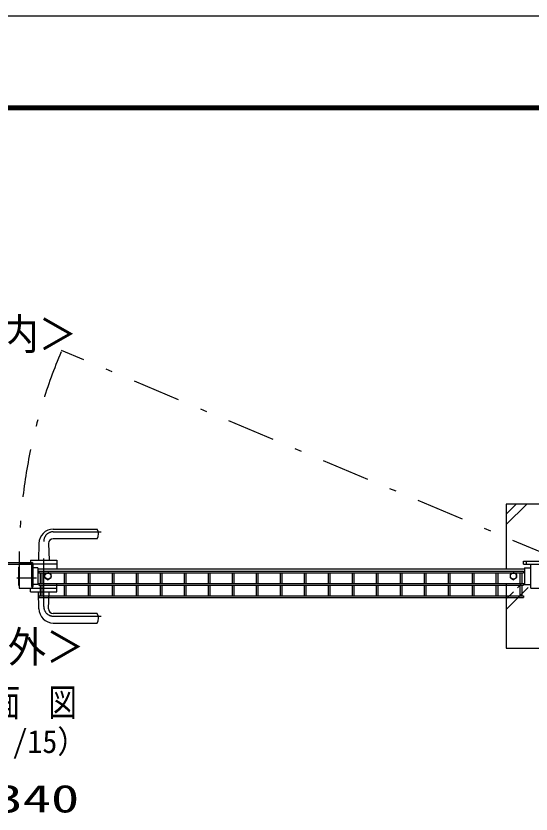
# Model space of a CAD drawing. Units: millimetres, scale not verified. Extents: x -4455 to 4455, y -3150 to 3150.
# Drawn here: x 1581 to 2654, y 1485 to 3150 of the extents above; entities that cross this region are included whole.
import ezdxf
from ezdxf.enums import TextEntityAlignment as Align

# ---------------------------------------------------------------- set-up
doc = ezdxf.new("R2010")
doc.units = ezdxf.units.MM
doc.header["$LTSCALE"] = 20
doc.linetypes.add('USER1', pattern=[10.7, 5, -2.5, 0.7, -2.5])
doc.linetypes.add('USER2', pattern=[0.375, 0.25, -0.125])
for name, color, linetype, lineweight in [('0-0_外形線', 7, 'Continuous', 25), ('0-1_寸法線', 4, 'Continuous', 25), ('0-2_0', 3, 'USER2', 25), ('0-4_扉横枠', 7, 'Continuous', 25), ('0-5_軸線', 2, 'USER1', 25), ('0-6_扉縦枠', 7, 'Continuous', 25), ('0-7_丁番', 3, 'Continuous', 25), ('0-9_ハッチング', 4, 'Continuous', 25), ('0-C_1', 7, 'Continuous', 25), ('0-F_NER', 30, 'Continuous', 25)]:
    doc.layers.add(name, color=color, linetype=linetype, lineweight=lineweight)
doc.styles.add('ＭＳ ゴシック', font='')
doc.styles.get('ＭＳ ゴシック').set_extended_font_data('MS Gothic')

msp = doc.modelspace()

# ---------------------------------------------------------------- linework, layer by layer
at = {"layer": '0-0_外形線'}
for p, q in [((2602.97, 2131.51), (2602.97, 1997.01)), ((2902.97, 2131.51), (2602.97, 2131.51)), ((1658.97, 2079.51), (1750.3, 2079.51)), ((1628.97, 2049.51), (1627.97, 2014.51)), ((1648.97, 2049.51), (1649.97, 2014.51)), ((1750.3, 2059.51), (1658.97, 2059.51)), ((1611.47, 2014.51), (1611.47, 2006.51)), ((1611.47, 2014.51), (1666.47, 2014.51)), ((1666.47, 2014.51), (1666.47, 1997.01)), ((1586.37, 2000.51), (1586.37, 1962.51)), ((1586.37, 2000.51), (1587.97, 2000.51)), ((1587.97, 2000.51), (1587.97, 1962.51)), ((1666.47, 2006.51), (1611.47, 2006.51)), ((1614.97, 1998.96), (1614.97, 2006.51)), ((1666.47, 1948.51), (1666.47, 1966.01)), ((2602.97, 1966.01), (2602.97, 1831.51)), ((1586.37, 1962.51), (1587.97, 1962.51)), ((1611.47, 1948.51), (1611.47, 1956.51)), ((1611.47, 1948.51), (1666.47, 1948.51)), ((1614.97, 1964.06), (1614.97, 1956.51)), ((1628.97, 1913.51), (1627.97, 1948.51)), ((1648.97, 1913.51), (1649.97, 1948.51)), ((1750.3, 1903.51), (1658.97, 1903.51)), ((1658.97, 1883.51), (1750.3, 1883.51)), ((2602.97, 1831.51), (2902.97, 1831.51))]:
    msp.add_line(p, q, dxfattribs=at)
for centre, radius, start, end in [((1658.97, 2049.51), 30, 90, 180), ((1732.97, 2069.51), 20, 330, 30), ((1658.97, 2049.51), 10, 90, 180), ((1658.97, 1913.51), 30, 180, 270), ((1658.97, 1913.51), 10, 180, 270), ((1732.97, 1893.51), 20, 330, 30)]:
    msp.add_arc(centre, radius, start, end, dxfattribs=at)
at = {"layer": '0-2_0', "linetype": 'Continuous'}
msp.add_lwpolyline([(-4455.1, 3150.06), (4454.9, 3150.06), (4454.9, -3149.94), (-4455.1, -3149.94)], close=True, dxfattribs=at)
at = {"layer": '0-2_0', "color": 7, "linetype": 'Continuous'}
for points in [[(-4155.1, 2962.56), (4154.9, 2962.56), (4154.9, -2962.44), (-4155.1, -2962.44)], [(-4153.22, 2960.68), (4153.03, 2960.68), (4153.03, -2960.57), (-4153.22, -2960.57)], [(-4151.35, 2958.81), (4151.15, 2958.81), (4151.15, -2958.69), (-4151.35, -2958.69)], [(-4149.47, 2956.93), (4149.28, 2956.93), (4149.28, -2956.82), (-4149.47, -2956.82)], [(-4147.6, 2955.06), (4147.4, 2955.06), (4147.4, -2954.94), (-4147.6, -2954.94)]]:
    msp.add_lwpolyline(points, close=True, dxfattribs=at)
at = {"layer": '0-4_扉横枠'}
for p, q in [((1626.97, 1998.96), (1613.97, 1998.96)), ((1626.97, 1998.96), (1626.97, 1964.06)), ((2640.97, 1998.96), (2653.97, 1998.96)), ((1626.97, 1997.01), (2640.97, 1997.01)), ((1641.48, 1985.26), (1647.97, 1989.01)), ((1641.48, 1977.76), (1641.48, 1985.26)), ((1654.47, 1985.26), (1647.97, 1989.01)), ((1654.47, 1977.76), (1654.47, 1985.26)), ((2611.53, 1985.26), (2618.02, 1989.01)), ((2611.53, 1977.76), (2611.53, 1985.26)), ((2624.52, 1985.26), (2618.02, 1989.01)), ((2624.52, 1977.76), (2624.52, 1985.26)), ((1626.97, 1966.01), (2640.97, 1966.01)), ((1641.48, 1977.76), (1647.97, 1974.01)), ((1654.47, 1977.76), (1647.97, 1974.01)), ((2611.53, 1977.76), (2618.02, 1974.01)), ((2624.52, 1977.76), (2618.02, 1974.01)), ((1626.97, 1964.06), (1613.97, 1964.06))]:
    msp.add_line(p, q, dxfattribs=at)
msp.add_lwpolyline([(2640.97, 1998.96), (2640.97, 1964.06), (2653.97, 1964.06)], dxfattribs=at)
for centre in [(1647.97, 1981.51), (2618.02, 1981.51)]:
    msp.add_circle(centre, 6.5, dxfattribs=at)
at = {"layer": '0-5_軸線'}
for p, q in [((1658.97, 2074.01), (1763.49, 2074.01)), ((1638.97, 1918.01), (1638.97, 2054.01)), ((1623.84, 1977.21), (1582.72, 1977.21)), ((1658.97, 1898.01), (1763.49, 1898.01))]:
    msp.add_line(p, q, dxfattribs=at)
for centre, start, end in [((1658.97, 2054.01), 90, 180), ((1658.97, 1918.01), 180, 270)]:
    msp.add_arc(centre, 20, start, end, dxfattribs=at)
at = {"layer": '0-6_扉縦枠'}
for p, q in [((1587.97, 2006.51), (1587.97, 1956.51)), ((1613.97, 2006.51), (1587.97, 2006.51)), ((1613.97, 2006.51), (1613.97, 1956.51)), ((2653.97, 1956.51), (2653.97, 2006.51)), ((1587.97, 1956.51), (1666.47, 1956.51)), ((2653.97, 1956.51), (2679.97, 1956.51))]:
    msp.add_line(p, q, dxfattribs=at)
at = {"layer": '0-7_丁番'}
for p, q in [((1537.17, 2009.71), (1613.97, 2009.71)), ((1537.17, 2006.51), (1613.97, 2006.51)), ((1613.97, 1959.71), (1613.97, 2006.51)), ((1617.17, 1959.71), (1617.17, 2006.51)), ((2638.97, 2006.51), (2638.97, 2012.51)), ((2638.97, 2012.51), (2698.88, 2012.51)), ((2638.97, 2006.51), (2706.76, 2006.51)), ((1613.97, 1959.71), (1617.17, 1959.71))]:
    msp.add_line(p, q, dxfattribs=at)
at = {"layer": '0-7_丁番', "color": 4}
msp.add_line((2644.97, 2006.51), (2644.97, 2012.53), dxfattribs=at)
at = {"layer": '0-7_丁番'}
msp.add_arc((1613.97, 2006.51), 3.2, 360, 90, dxfattribs=at)
at = {"layer": '0-9_ハッチング', "linetype": 'USER1'}
msp.add_line((2708.85, 2017.19), (1676.27, 2452.04), dxfattribs=at)
at = {"layer": '0-9_ハッチング'}
for p, q in [((2602.97, 2088.89), (2645.6, 2131.51)), ((2602.97, 2110.99), (2623.5, 2131.51)), ((2626.03, 1957.26), (2634.77, 1966.01)), ((2602.97, 1912.11), (2648.73, 1957.86)), ((2602.97, 1934.21), (2617.77, 1949.01))]:
    msp.add_line(p, q, dxfattribs=at)
at = {"layer": '0-9_ハッチング', "linetype": 'USER1'}
msp.add_arc((2701.4, 2017.37), 1113.48, 157.17436, 180.54955, dxfattribs=at)
at = {"layer": '0-F_NER'}
for p, q in [((1628.97, 1991.82), (2638.97, 1991.82)), ((1628.97, 1991.82), (1628.97, 1988.22)), ((1628.97, 1988.22), (2638.97, 1988.22)), ((1632.17, 1966.01), (1632.17, 1988.22)), ((1635.77, 1966.01), (1635.77, 1988.22)), ((1682.17, 1966.01), (1682.17, 1988.22)), ((1685.77, 1966.01), (1685.77, 1988.22)), ((1732.17, 1966.01), (1732.17, 1988.22)), ((1735.77, 1966.01), (1735.77, 1988.22)), ((1782.17, 1966.01), (1782.17, 1988.22)), ((1785.77, 1966.01), (1785.77, 1988.22)), ((1832.17, 1966.01), (1832.17, 1988.22)), ((1835.77, 1966.01), (1835.77, 1988.22)), ((1882.17, 1966.01), (1882.17, 1988.22)), ((1885.77, 1966.01), (1885.77, 1988.22)), ((1932.17, 1966.01), (1932.17, 1988.22)), ((1935.77, 1966.01), (1935.77, 1988.22)), ((1982.17, 1966.01), (1982.17, 1988.22)), ((1985.77, 1966.01), (1985.77, 1988.22)), ((2032.17, 1966.01), (2032.17, 1988.22)), ((2035.77, 1966.01), (2035.77, 1988.22)), ((2082.17, 1966.01), (2082.17, 1988.22)), ((2085.77, 1966.01), (2085.77, 1988.22)), ((2132.17, 1966.01), (2132.17, 1988.22)), ((2135.77, 1966.01), (2135.77, 1988.22)), ((2182.17, 1966.01), (2182.17, 1988.22)), ((2185.77, 1966.01), (2185.77, 1988.22)), ((2232.17, 1966.01), (2232.17, 1988.22)), ((2235.77, 1966.01), (2235.77, 1988.22)), ((2282.17, 1966.01), (2282.17, 1988.22)), ((2285.77, 1966.01), (2285.77, 1988.22)), ((2332.17, 1966.01), (2332.17, 1988.22)), ((2335.77, 1966.01), (2335.77, 1988.22)), ((2382.17, 1966.01), (2382.17, 1988.22)), ((2385.77, 1966.01), (2385.77, 1988.22)), ((2432.17, 1966.01), (2432.17, 1988.22)), ((2435.77, 1966.01), (2435.77, 1988.22)), ((2482.17, 1966.01), (2482.17, 1988.22)), ((2485.77, 1966.01), (2485.77, 1988.22)), ((2532.17, 1966.01), (2532.17, 1988.22)), ((2535.77, 1966.01), (2535.77, 1988.22)), ((2582.17, 1966.01), (2582.17, 1988.22)), ((2585.77, 1966.01), (2585.77, 1988.22)), ((2632.17, 1966.01), (2632.17, 1988.22)), ((2635.77, 1966.01), (2635.77, 1988.22)), ((2638.97, 1991.82), (2638.97, 1988.22)), ((1628.97, 1966.01), (1628.97, 1962.41)), ((1628.97, 1962.41), (2638.97, 1962.41)), ((1632.17, 1940.2), (1632.17, 1962.41)), ((1635.77, 1940.2), (1635.77, 1962.41)), ((1682.17, 1940.2), (1682.17, 1962.41)), ((1685.77, 1940.2), (1685.77, 1962.41)), ((1732.17, 1940.2), (1732.17, 1962.41)), ((1735.77, 1940.2), (1735.77, 1962.41)), ((1782.17, 1940.2), (1782.17, 1962.41)), ((1785.77, 1940.2), (1785.77, 1962.41)), ((1832.17, 1940.2), (1832.17, 1962.41)), ((1835.77, 1940.2), (1835.77, 1962.41)), ((1882.17, 1940.2), (1882.17, 1962.41)), ((1885.77, 1940.2), (1885.77, 1962.41)), ((1932.17, 1940.2), (1932.17, 1962.41)), ((1935.77, 1940.2), (1935.77, 1962.41)), ((1982.17, 1940.2), (1982.17, 1962.41)), ((1985.77, 1940.2), (1985.77, 1962.41)), ((2032.17, 1940.2), (2032.17, 1962.41)), ((2035.77, 1940.2), (2035.77, 1962.41)), ((2082.17, 1940.2), (2082.17, 1962.41)), ((2085.77, 1940.2), (2085.77, 1962.41)), ((2132.17, 1940.2), (2132.17, 1962.41)), ((2135.77, 1940.2), (2135.77, 1962.41)), ((2182.17, 1940.2), (2182.17, 1962.41)), ((2185.77, 1940.2), (2185.77, 1962.41)), ((2232.17, 1940.2), (2232.17, 1962.41)), ((2235.77, 1940.2), (2235.77, 1962.41)), ((2282.17, 1940.2), (2282.17, 1962.41)), ((2285.77, 1940.2), (2285.77, 1962.41)), ((2332.17, 1940.2), (2332.17, 1962.41)), ((2335.77, 1940.2), (2335.77, 1962.41)), ((2382.17, 1940.2), (2382.17, 1962.41)), ((2385.77, 1940.2), (2385.77, 1962.41)), ((2432.17, 1940.2), (2432.17, 1962.41)), ((2435.77, 1940.2), (2435.77, 1962.41)), ((2482.17, 1940.2), (2482.17, 1962.41)), ((2485.77, 1940.2), (2485.77, 1962.41)), ((2532.17, 1940.2), (2532.17, 1962.41)), ((2535.77, 1940.2), (2535.77, 1962.41)), ((2582.17, 1940.2), (2582.17, 1962.41)), ((2585.77, 1940.2), (2585.77, 1962.41)), ((2632.17, 1940.2), (2632.17, 1962.41)), ((2635.77, 1940.2), (2635.77, 1962.41)), ((1628.97, 1940.2), (2638.97, 1940.2)), ((1628.97, 1940.2), (1628.97, 1936.6)), ((1628.97, 1936.6), (2638.97, 1936.6)), ((2638.97, 1940.2), (2638.97, 1936.6))]:
    msp.add_line(p, q, dxfattribs=at)
msp.add_lwpolyline([(1628.97, 1966.01), (2638.97, 1966.01), (2638.97, 1962.41)], dxfattribs=at)

# ---------------------------------------------------------------- texts
at = {"layer": '0-0_外形線', "style": 'ＭＳ ゴシック', "width": 0.9}
for s, p in [('＜内＞', (1468.95, 2434.29)), ('＜外＞', (1484.38, 1781.8))]:
    msp.add_text(s, height=64.96, dxfattribs=at).set_placement(p, align=Align.BOTTOM_LEFT)
at = {"layer": '0-1_寸法線', "color": 2, "style": 'ＭＳ ゴシック', "width": 1.5}
msp.add_text('2340', height=57.77, dxfattribs=at).set_placement((1477.26, 1471.09), align=Align.BOTTOM_LEFT)
at = {"layer": '0-C_1', "style": 'ＭＳ ゴシック'}
for s, height, width, p in [('平\u3000面\u3000図', 57.77, 0.75, (1412.57, 1671.88)), ('（１/15）', 48.09, 0.95, (1449.44, 1598.03))]:
    msp.add_text(s, height=height, dxfattribs=dict(at, width=width)).set_placement(p, align=Align.BOTTOM_LEFT)

doc.saveas('drawing.dxf')
